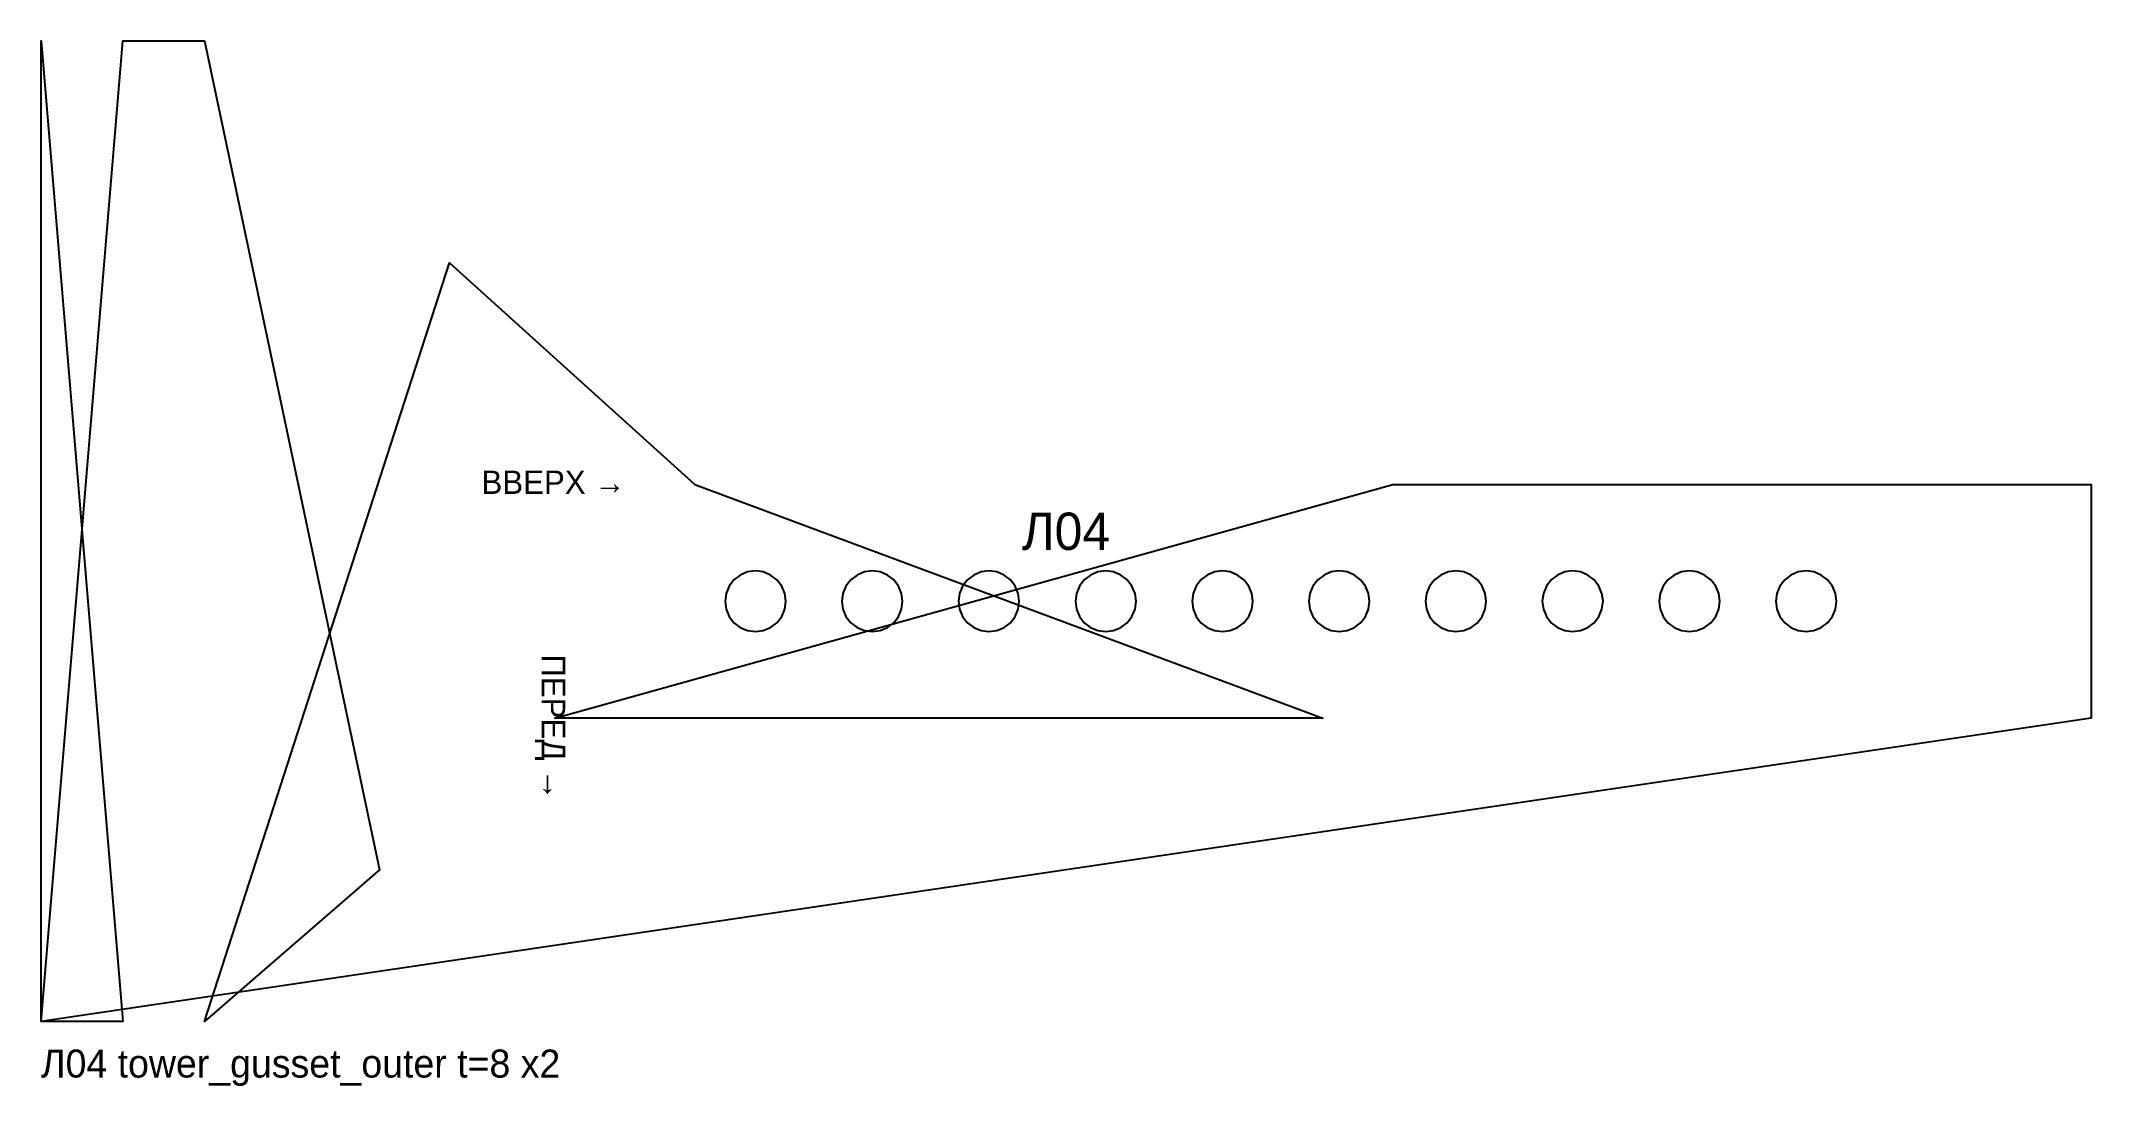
# Model space of a CAD drawing. Header units: millimetres. Extents: x 0 to 439, y -14 to 210.
import ezdxf
from ezdxf.enums import TextEntityAlignment as Align

# ---------------------------------------------------------------- set-up
doc = ezdxf.new("R2010")
doc.units = ezdxf.units.MM

msp = doc.modelspace()

# ---------------------------------------------------------------- linework, layer by layer
at = {"layer": 'CUT'}
for points in [[(0, 0), (0, 105), (0, 210), (17.5, 0), (0, 0), (17.5, 210), (35, 210), (72.5, 32.5), (35, 0), (87.5, 162.5), (140, 115), (274.5, 65), (110, 65), (289.5, 115), (439, 115), (439, 90), (439, 65)], [(159.5, 90), (159.28, 91.68), (158.63, 93.25), (157.6, 94.6), (156.25, 95.63), (154.68, 96.28), (153, 96.5), (151.32, 96.28), (149.75, 95.63), (148.4, 94.6), (147.37, 93.25), (146.72, 91.68), (146.5, 90), (146.72, 88.32), (147.37, 86.75), (148.4, 85.4), (149.75, 84.37), (151.32, 83.72), (153, 83.5), (154.68, 83.72), (156.25, 84.37), (157.6, 85.4), (158.63, 86.75), (159.28, 88.32), (159.5, 90)], [(184.5, 90), (184.28, 91.68), (183.63, 93.25), (182.6, 94.6), (181.25, 95.63), (179.68, 96.28), (178, 96.5), (176.32, 96.28), (174.75, 95.63), (173.4, 94.6), (172.37, 93.25), (171.72, 91.68), (171.5, 90), (171.72, 88.32), (172.37, 86.75), (173.4, 85.4), (174.75, 84.37), (176.32, 83.72), (178, 83.5), (179.68, 83.72), (181.25, 84.37), (182.6, 85.4), (183.63, 86.75), (184.28, 88.32), (184.5, 90)], [(209.5, 90), (209.28, 91.68), (208.63, 93.25), (207.6, 94.6), (206.25, 95.63), (204.68, 96.28), (203, 96.5), (201.32, 96.28), (199.75, 95.63), (198.4, 94.6), (197.37, 93.25), (196.72, 91.68), (196.5, 90), (196.72, 88.32), (197.37, 86.75), (198.4, 85.4), (199.75, 84.37), (201.32, 83.72), (203, 83.5), (204.68, 83.72), (206.25, 84.37), (207.6, 85.4), (208.63, 86.75), (209.28, 88.32), (209.5, 90)], [(234.5, 90), (234.28, 91.68), (233.63, 93.25), (232.6, 94.6), (231.25, 95.63), (229.68, 96.28), (228, 96.5), (226.32, 96.28), (224.75, 95.63), (223.4, 94.6), (222.37, 93.25), (221.72, 91.68), (221.5, 90), (221.72, 88.32), (222.37, 86.75), (223.4, 85.4), (224.75, 84.37), (226.32, 83.72), (228, 83.5), (229.68, 83.72), (231.25, 84.37), (232.6, 85.4), (233.63, 86.75), (234.28, 88.32), (234.5, 90)], [(259.5, 90), (259.28, 91.68), (258.63, 93.25), (257.6, 94.6), (256.25, 95.63), (254.68, 96.28), (253, 96.5), (251.32, 96.28), (249.75, 95.63), (248.4, 94.6), (247.37, 93.25), (246.72, 91.68), (246.5, 90), (246.72, 88.32), (247.37, 86.75), (248.4, 85.4), (249.75, 84.37), (251.32, 83.72), (253, 83.5), (254.68, 83.72), (256.25, 84.37), (257.6, 85.4), (258.63, 86.75), (259.28, 88.32), (259.5, 90)], [(284.5, 90), (284.28, 91.68), (283.63, 93.25), (282.6, 94.6), (281.25, 95.63), (279.68, 96.28), (278, 96.5), (276.32, 96.28), (274.75, 95.63), (273.4, 94.6), (272.37, 93.25), (271.72, 91.68), (271.5, 90), (271.72, 88.32), (272.37, 86.75), (273.4, 85.4), (274.75, 84.37), (276.32, 83.72), (278, 83.5), (279.68, 83.72), (281.25, 84.37), (282.6, 85.4), (283.63, 86.75), (284.28, 88.32), (284.5, 90)], [(309.5, 90), (309.28, 91.68), (308.63, 93.25), (307.6, 94.6), (306.25, 95.63), (304.68, 96.28), (303, 96.5), (301.32, 96.28), (299.75, 95.63), (298.4, 94.6), (297.37, 93.25), (296.72, 91.68), (296.5, 90), (296.72, 88.32), (297.37, 86.75), (298.4, 85.4), (299.75, 84.37), (301.32, 83.72), (303, 83.5), (304.68, 83.72), (306.25, 84.37), (307.6, 85.4), (308.63, 86.75), (309.28, 88.32), (309.5, 90)], [(334.5, 90), (334.28, 91.68), (333.63, 93.25), (332.6, 94.6), (331.25, 95.63), (329.68, 96.28), (328, 96.5), (326.32, 96.28), (324.75, 95.63), (323.4, 94.6), (322.37, 93.25), (321.72, 91.68), (321.5, 90), (321.72, 88.32), (322.37, 86.75), (323.4, 85.4), (324.75, 84.37), (326.32, 83.72), (328, 83.5), (329.68, 83.72), (331.25, 84.37), (332.6, 85.4), (333.63, 86.75), (334.28, 88.32), (334.5, 90)], [(359.5, 90), (359.28, 91.68), (358.63, 93.25), (357.6, 94.6), (356.25, 95.63), (354.68, 96.28), (353, 96.5), (351.32, 96.28), (349.75, 95.63), (348.4, 94.6), (347.37, 93.25), (346.72, 91.68), (346.5, 90), (346.72, 88.32), (347.37, 86.75), (348.4, 85.4), (349.75, 84.37), (351.32, 83.72), (353, 83.5), (354.68, 83.72), (356.25, 84.37), (357.6, 85.4), (358.63, 86.75), (359.28, 88.32), (359.5, 90)], [(384.5, 90), (384.28, 91.68), (383.63, 93.25), (382.6, 94.6), (381.25, 95.63), (379.68, 96.28), (378, 96.5), (376.32, 96.28), (374.75, 95.63), (373.4, 94.6), (372.37, 93.25), (371.72, 91.68), (371.5, 90), (371.72, 88.32), (372.37, 86.75), (373.4, 85.4), (374.75, 84.37), (376.32, 83.72), (378, 83.5), (379.68, 83.72), (381.25, 84.37), (382.6, 85.4), (383.63, 86.75), (384.28, 88.32), (384.5, 90)]]:
    msp.add_lwpolyline(points, close=True, dxfattribs=at)

# ---------------------------------------------------------------- texts
at = {"layer": 'MARK'}
for s, height, p in [('ВВЕРХ →', 5, (109.75, 115.5)), ('Л04', 8, (219.5, 105))]:
    msp.add_text(s, height=height, dxfattribs=at).set_placement(p, align=Align.MIDDLE_CENTER)
msp.add_text('ПЕРЕД →', height=5, rotation=-90, dxfattribs=at).set_placement((109.75, 63), align=Align.MIDDLE_CENTER)
at = {"layer": 'TEXT'}
msp.add_text('Л04 tower_gusset_outer t=8 x2', height=6, dxfattribs=at).set_placement((0, -12))

doc.saveas('drawing.dxf')
